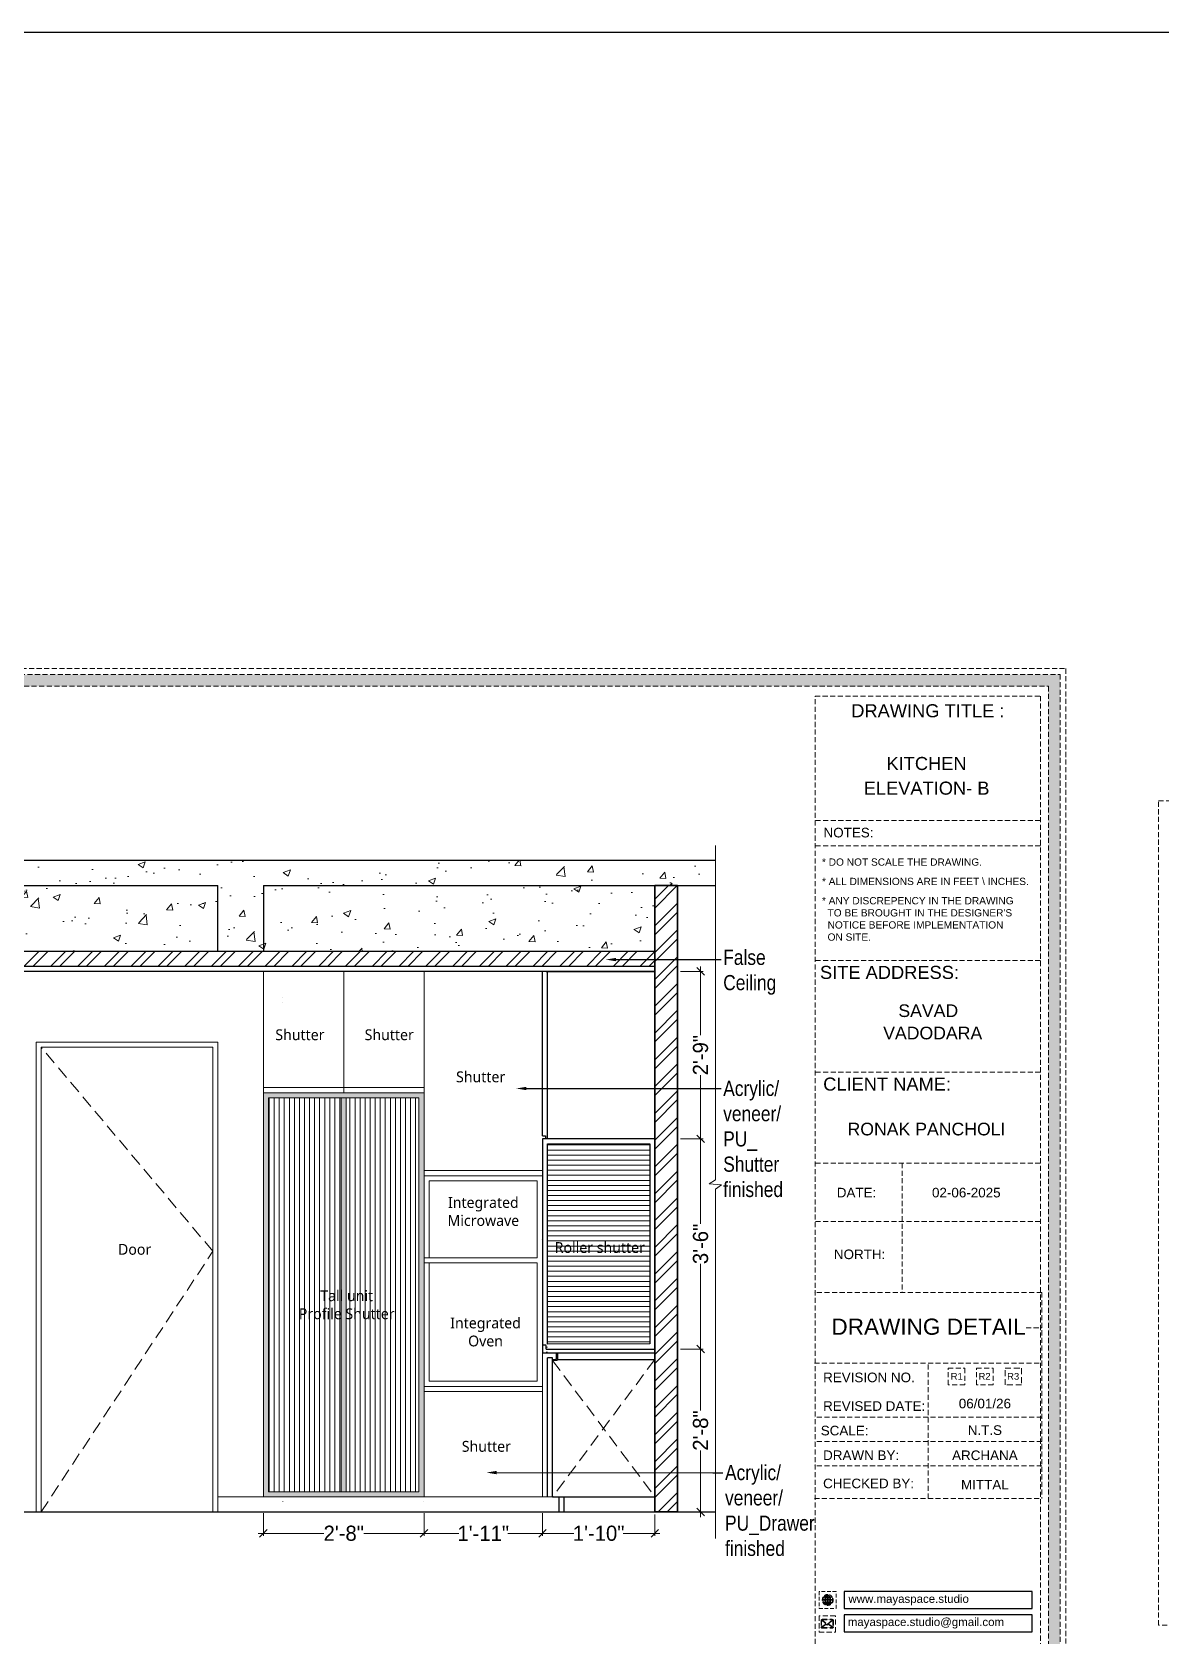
# Model space of a CAD drawing. Header units: millimetres. Extents: x 56222 to 3066687, y -650199 to -121287.
# Drawn here: x 140766.1 to 140989.5, y -184242.8 to -183925.3 of the extents above; entities that cross this region are included whole.
import ezdxf
from ezdxf import colors
from ezdxf.entities.mleader import LeaderData, LeaderLine
from ezdxf.enums import TextEntityAlignment as Align
from ezdxf.math import Vec2, Vec3

# ---------------------------------------------------------------- set-up
doc = ezdxf.new("R2010")
doc.units = ezdxf.units.MM
doc.header["$MEASUREMENT"] = 0
doc.header["$PDMODE"] = 35
for name, pattern in [('DASHED', [0.75, 0.5, -0.25]), ('DASHED2', [0.375, 0.25, -0.125]), ('DASHEDX2', [1.5, 1, -0.5])]:
    doc.linetypes.add(name, pattern=pattern)
doc.layers.get('Defpoints').update_dxf_attribs({"color": 220})
doc.layers.add('AR HATCH-7', color=7, linetype='Continuous')
doc.layers.add('str coll', color=6, linetype='Continuous')
for name, color, linetype, lineweight in [('COLUMN', 1, 'Continuous', 30), ('Dimension', 10, 'DASHEDX2', 20), ('el', 7, 'Continuous', 20), ('ELEVATION', 250, 'Continuous', 9), ('FIRST FLOOR ( DW_RAIL )', 7, 'Continuous', 9), ('FURNITURE', 32, 'Continuous', 9), ('furniture dimensions', 1, 'DASHED', 0), ('FURNITURE-1', 252, 'Continuous', 13), ('Labelling', 1, 'Continuous', 25), ('NAME PLATE', 7, 'Continuous', 25), ('SECTION ( SLAB PLine )', 104, 'Continuous', 30), ('Text', 7, 'Continuous', 15), ('wall', 7, 'Continuous', 30), ('XX~SLAB ( BEAM )~ ( DIM )', 7, 'Continuous', 9)]:
    doc.layers.add(name, color=color, linetype=linetype, lineweight=lineweight)
doc.layers.add('hatch', color=250, linetype='Continuous', lineweight=9, transparency=0.5)
doc.styles.add('Arial', font='arial.ttf')
doc.styles.add('century g', font='GOTHIC.TTF')
doc.styles.get("Standard").update_dxf_attribs({"font": 'arial.ttf', "height": 6})
doc.styles.add('style4', font='ARIALN.TTF')
doc.dimstyles.new('Archana', dxfattribs={"dimtxt": 2, "dimasz": 0.75, "dimexe": 0.5, "dimexo": 0.5, "dimgap": 0, "dimtad": 0, "dimzin": 0, "dimdsep": 46, "dimlunit": 4, "dimtxsty": 'century g', "dimblk": 'OBLIQUE', "dimcen": 0, "dimdle": 1, "dimclrd": 256, "dimclre": 256, "dimclrt": 256, "dimadec": 0, "dimazin": 0, "dimtfac": 1, "dimtofl": 0, "dimtmove": 1, "dimatfit": 3, "dimfxl": 1, "dimfxlon": 1, "dimtolj": 1, "dimtzin": 0, "dimlwd": -1, "dimlwe": -1, "dimarcsym": 0})
pattern_1 = [(50, (1826.904, 2.807), (14.34520365, -1.2550427), [1.5, -16.5]), (355, (1826.904, 2.807), (-2.7750267, 15.0438427), [1.2, -13.2]), (100.4514445, (1828.099, 2.702), (11.5701769, 13.7887998), [1.2748038, -14.0228422]), (46.1842, (1826.904, 6.807), (21.3448266, -3.3103856), [2.25, -24.75]), (96.635635, (1828.682, 6.531), (18.693239, 19.482372), [1.9122068, -21.0342752]), (351.184164, (1826.904, 6.807), (18.693239, 19.482372), [1.8, -19.8]), (21, (1828.904, 5.807), (11.93814104, -8.0523778), [1.5, -16.5]), (326, (1828.904, 5.807), (4.8663066, 14.5030009), [1.2, -13.2]), (71.451445, (1829.899, 5.136), (16.8044475, 6.45062306), [1.2748038, -14.0228422]), (37.5, (1826.904, 2.807), (0.24319711, 6.65787708), [0, -13.04, 0, -13.4, 0, -13.25]), (7.5, (1826.904, 2.807), (5.26139075, 7.88823424), [0, -7.64, 0, -12.74, 0, -5.05]), (327.5, (1822.444, 2.807), (10.67644872, -0.45109743), [0, -5, 0, -15.6, 0, -20.7]), (317.5, (1820.444, 2.807), (11.6637234, 2.00209965), [0, -6.5, 0, -10.36, 0, -14.7])]

# ---------------------------------------------------------------- blocks, each defined once
blk = doc.blocks.new('_Oblique')
at = {"layer": 'wall', "color": 0, "lineweight": -2}
blk.add_line((-0.5, -0.5), (0.5, 0.5), dxfattribs=at)
blk = doc.blocks.new('*D212')
at = {"layer": 'Defpoints', "color": 0, "linetype": 'Continuous', "lineweight": 30, "transparency": 16777216}
for p in [(140811.86, -184215.24), (140843.68, -184215.24), (140843.68, -184222.47)]:
    blk.add_point(p, dxfattribs=at)
at = {"layer": 'furniture dimensions', "color": 5, "linetype": 'ByBlock', "transparency": 16777216}
blk.add_line((140811.86, -184218.47), (140811.86, -184222.97), dxfattribs=at)
at = {"layer": 'furniture dimensions', "color": 5, "linetype": 'Continuous', "transparency": 16777216}
for p, q in [((140843.68, -184218.47), (140843.68, -184222.97)), ((140810.86, -184222.47), (140823.81, -184222.47)), ((140844.68, -184222.47), (140831.72, -184222.47))]:
    blk.add_line(p, q, dxfattribs=at)
at = {"layer": 'furniture dimensions', "color": 5, "linetype": 'Continuous', "transparency": 16777216, "xscale": 1.5, "yscale": 1.5, "zscale": 1.5, "rotation": 180}
blk.add_blockref('_Oblique', (140811.86, -184222.47), dxfattribs=at)
at = {"layer": 'furniture dimensions', "color": 5, "linetype": 'Continuous', "transparency": 16777216, "xscale": 1.5, "yscale": 1.5, "zscale": 1.5}
blk.add_blockref('_Oblique', (140843.68, -184222.47), dxfattribs=at)
at = {"layer": 'furniture dimensions', "linetype": 'Continuous', "lineweight": 0, "transparency": 16777216, "insert": (140827.77, -184222.47), "char_height": 3, "attachment_point": 5, "style": 'century g'}
blk.add_mtext('\\A1;2\'-8"', dxfattribs=at)
blk = doc.blocks.new('*D213')
at = {"layer": 'Defpoints', "color": 0, "linetype": 'Continuous', "lineweight": 30, "transparency": 16777216}
for p in [(140843.68, -184215.24), (140867.11, -184215.24), (140867.11, -184222.47)]:
    blk.add_point(p, dxfattribs=at)
at = {"layer": 'furniture dimensions', "color": 5, "linetype": 'ByBlock', "transparency": 16777216}
blk.add_line((140843.68, -184218.47), (140843.68, -184222.97), dxfattribs=at)
at = {"layer": 'furniture dimensions', "color": 5, "linetype": 'Continuous', "transparency": 16777216}
for p, q in [((140867.11, -184218.47), (140867.11, -184222.97)), ((140842.68, -184222.47), (140850.52, -184222.47)), ((140868.11, -184222.47), (140860.27, -184222.47))]:
    blk.add_line(p, q, dxfattribs=at)
at = {"layer": 'furniture dimensions', "color": 5, "linetype": 'Continuous', "transparency": 16777216, "xscale": 1.5, "yscale": 1.5, "zscale": 1.5, "rotation": 180}
blk.add_blockref('_Oblique', (140843.68, -184222.47), dxfattribs=at)
at = {"layer": 'furniture dimensions', "color": 5, "linetype": 'Continuous', "transparency": 16777216, "xscale": 1.5, "yscale": 1.5, "zscale": 1.5}
blk.add_blockref('_Oblique', (140867.11, -184222.47), dxfattribs=at)
at = {"layer": 'furniture dimensions', "linetype": 'Continuous', "lineweight": 0, "transparency": 16777216, "insert": (140855.39, -184222.47), "char_height": 3, "attachment_point": 5, "style": 'century g'}
blk.add_mtext('\\A1;1\'-11"', dxfattribs=at)
blk = doc.blocks.new('*D214')
at = {"layer": 'Defpoints', "color": 0, "linetype": 'Continuous', "lineweight": 30, "transparency": 16777216}
for p in [(140867.11, -184215.24), (140889.36, -184218.24), (140867.11, -184222.47)]:
    blk.add_point(p, dxfattribs=at)
at = {"layer": 'furniture dimensions', "color": 5, "linetype": 'Continuous', "transparency": 16777216}
for p, q in [((140867.11, -184218.47), (140867.11, -184222.97)), ((140866.11, -184222.47), (140873.35, -184222.47)), ((140890.36, -184222.47), (140883.11, -184222.47))]:
    blk.add_line(p, q, dxfattribs=at)
at = {"layer": 'furniture dimensions', "color": 5, "linetype": 'ByBlock', "transparency": 16777216}
blk.add_line((140889.36, -184218.74), (140889.36, -184222.97), dxfattribs=at)
at = {"layer": 'furniture dimensions', "color": 5, "linetype": 'Continuous', "transparency": 16777216, "xscale": 1.5, "yscale": 1.5, "zscale": 1.5, "rotation": 180}
blk.add_blockref('_Oblique', (140867.11, -184222.47), dxfattribs=at)
at = {"layer": 'furniture dimensions', "color": 5, "linetype": 'Continuous', "transparency": 16777216, "xscale": 1.5, "yscale": 1.5, "zscale": 1.5}
blk.add_blockref('_Oblique', (140889.36, -184222.47), dxfattribs=at)
at = {"layer": 'furniture dimensions', "linetype": 'Continuous', "lineweight": 0, "transparency": 16777216, "insert": (140878.23, -184222.47), "char_height": 3, "attachment_point": 5, "style": 'century g'}
blk.add_mtext('\\A1;1\'-10"', dxfattribs=at)
blk = doc.blocks.new('*D215')
at = {"layer": 'Defpoints', "color": 0, "linetype": 'Continuous', "lineweight": 30, "transparency": 16777216}
for p in [(140867.83, -184185.99), (140898.41, -184185.99), (140887, -184218.24)]:
    blk.add_point(p, dxfattribs=at)
at = {"layer": 'furniture dimensions', "color": 5, "linetype": 'Continuous', "transparency": 16777216}
for p, q in [((140894.41, -184185.99), (140898.91, -184185.99)), ((140898.41, -184184.99), (140898.41, -184198.16)), ((140898.41, -184219.24), (140898.41, -184206.07))]:
    blk.add_line(p, q, dxfattribs=at)
at = {"layer": 'furniture dimensions', "color": 5, "linetype": 'ByBlock', "transparency": 16777216}
blk.add_line((140894.41, -184218.24), (140898.91, -184218.24), dxfattribs=at)
at = {"layer": 'furniture dimensions', "color": 5, "linetype": 'Continuous', "transparency": 16777216, "xscale": 1.5, "yscale": 1.5, "zscale": 1.5}
for p, rotation in [((140898.41, -184185.99), 90), ((140898.41, -184218.24), 270)]:
    blk.add_blockref('_Oblique', p, dxfattribs=dict(at, rotation=rotation))
at = {"layer": 'furniture dimensions', "linetype": 'Continuous', "lineweight": 0, "transparency": 16777216, "insert": (140898.41, -184202.12), "char_height": 3, "attachment_point": 5, "rotation": 90, "style": 'century g'}
blk.add_mtext('\\A1;2\'-8"', dxfattribs=at)
blk = doc.blocks.new('*D216')
at = {"layer": 'Defpoints', "color": 0, "linetype": 'Continuous', "lineweight": 30, "transparency": 16777216}
for p in [(140887, -184144.37), (140898.41, -184144.37), (140887, -184185.98)]:
    blk.add_point(p, dxfattribs=at)
at = {"layer": 'furniture dimensions', "color": 5, "linetype": 'Continuous', "transparency": 16777216}
for p, q in [((140894.41, -184144.37), (140898.91, -184144.37)), ((140898.41, -184143.37), (140898.41, -184161.23)), ((140898.41, -184186.98), (140898.41, -184169.12))]:
    blk.add_line(p, q, dxfattribs=at)
at = {"layer": 'furniture dimensions', "color": 5, "linetype": 'ByBlock', "transparency": 16777216}
blk.add_line((140894.41, -184185.98), (140898.91, -184185.98), dxfattribs=at)
at = {"layer": 'furniture dimensions', "color": 5, "linetype": 'Continuous', "transparency": 16777216, "xscale": 1.5, "yscale": 1.5, "zscale": 1.5}
for p, rotation in [((140898.41, -184144.37), 90), ((140898.41, -184185.98), 270)]:
    blk.add_blockref('_Oblique', p, dxfattribs=dict(at, rotation=rotation))
at = {"layer": 'furniture dimensions', "linetype": 'Continuous', "lineweight": 0, "transparency": 16777216, "insert": (140898.41, -184165.18), "char_height": 3, "attachment_point": 5, "rotation": 90, "style": 'century g'}
blk.add_mtext('\\A1;3\'-6"', dxfattribs=at)
blk = doc.blocks.new('*D217')
at = {"layer": 'Defpoints', "color": 0, "linetype": 'Continuous', "lineweight": 30, "transparency": 16777216}
for p in [(140887, -184111.24), (140898.41, -184111.24), (140887, -184144.37)]:
    blk.add_point(p, dxfattribs=at)
at = {"layer": 'furniture dimensions', "color": 5, "linetype": 'Continuous', "transparency": 16777216}
for p, q in [((140894.41, -184111.24), (140898.91, -184111.24)), ((140898.41, -184110.24), (140898.41, -184123.85)), ((140898.41, -184145.37), (140898.41, -184131.76))]:
    blk.add_line(p, q, dxfattribs=at)
at = {"layer": 'furniture dimensions', "color": 5, "linetype": 'ByBlock', "transparency": 16777216}
blk.add_line((140894.41, -184144.37), (140898.91, -184144.37), dxfattribs=at)
at = {"layer": 'furniture dimensions', "color": 5, "linetype": 'Continuous', "transparency": 16777216, "xscale": 1.5, "yscale": 1.5, "zscale": 1.5}
for p, rotation in [((140898.41, -184111.24), 90), ((140898.41, -184144.37), 270)]:
    blk.add_blockref('_Oblique', p, dxfattribs=dict(at, rotation=rotation))
at = {"layer": 'furniture dimensions', "linetype": 'Continuous', "lineweight": 0, "transparency": 16777216, "insert": (140898.41, -184127.81), "char_height": 3, "attachment_point": 5, "rotation": 90, "style": 'century g'}
blk.add_mtext('\\A1;2\'-9"', dxfattribs=at)
blk = doc.blocks.new('aggerg')
at = {"layer": 'Dimension', "color": 42, "true_color": 0xd39e00}
blk.add_lwpolyline([(-1.41, 1.41), (1.41, 1.41), (1.41, -1.41), (-1.41, -1.41)], close=True, dxfattribs=at)
at = {"layer": 'NAME PLATE', "lineweight": 0, "insert": (-0.03, 0.62), "char_height": 1.151, "width": 2.2458, "attachment_point": 2, "style": 'Arial'}
blk.add_mtext('R3', dxfattribs=at)
blk = doc.blocks.new('DTGWEGEARG')
at = {"layer": 'Dimension', "true_color": 0x000000}
h = blk.add_hatch(color=18, dxfattribs=at)
h.dxf.hatch_style = 1
h.paths.add_polyline_path([(3.83, 2.34, 1), (0.85, 2.34, 1)])
h.paths.add_polyline_path([(2.51, 1.01, 0.105795), (2.96, 1.58, -0.055205), (3.3, 1.41, -0.169822)], flags=16)
h.paths.add_polyline_path([(2.41, 1.12), (2.41, 1.69, -0.058279), (2.81, 1.63, -0.103353)], flags=16)
h.paths.add_polyline_path([(2.26, 1.13, -0.101741), (1.87, 1.63, -0.057171), (2.26, 1.69)], flags=16)
h.paths.add_polyline_path([(2.17, 1.01, -0.169822), (1.38, 1.41, -0.055205), (1.72, 1.58, 0.105795)], flags=16)
h.paths.add_polyline_path([(3.02, 1.72, 0.081336), (3.13, 2.27), (3.68, 2.27, -0.152069), (3.4, 1.52, 0.05687)], flags=16)
h.paths.add_polyline_path([(2.87, 1.77, 0.061945), (2.41, 1.84), (2.41, 2.27), (2.98, 2.27, -0.081344)], flags=16)
h.paths.add_polyline_path([(2.26, 1.84, 0.060923), (1.8, 1.77, -0.081344), (1.7, 2.27), (2.26, 2.27)], flags=16)
h.paths.add_polyline_path([(1.66, 1.72, 0.05687), (1.28, 1.52, -0.152069), (1, 2.27), (1.55, 2.27, 0.081336)], flags=16)
h.paths.add_polyline_path([(2.41, 2.42), (2.41, 2.83, 0.061945), (2.87, 2.91, -0.080009), (2.98, 2.42)], flags=16)
h.paths.add_polyline_path([(3.13, 2.42, 0.080116), (3.02, 2.96, 0.05687), (3.4, 3.16, 0.028258), (3.3, 3.27, -0.055205), (2.96, 3.1, 0.105795), (2.51, 3.67, -0.36029), (3.68, 2.42)], flags=16)
h.paths.add_polyline_path([(2.26, 2.42), (1.7, 2.42, -0.080009), (1.8, 2.91, 0.060923), (2.26, 2.84)], flags=16)
h.paths.add_polyline_path([(1.55, 2.42), (1, 2.42, -0.150466), (1.28, 3.16, 0.05687), (1.66, 2.96, 0.080116)], flags=16)
h.paths.add_polyline_path([(2.41, 2.98), (2.41, 3.56, -0.103353), (2.81, 3.05, -0.058279)], flags=16)
h.paths.add_polyline_path([(2.26, 2.99, -0.057171), (1.87, 3.05, -0.101741), (2.26, 3.55)], flags=16)
h.paths.add_polyline_path([(1.72, 3.1, -0.055205), (1.38, 3.27, -0.169822), (2.17, 3.67, 0.105795)], flags=16)
blk.add_lwpolyline([(0, 0), (4.68, 0), (4.68, 4.68), (0, 4.68)], close=True)
at = {"layer": 'Dimension', "color": 18, "true_color": 0x000000}
for p, q in [((1, 2.42), (1.55, 2.42)), ((1, 2.27), (1.55, 2.27)), ((1.7, 2.42), (2.26, 2.42)), ((1.7, 2.27), (2.26, 2.27)), ((2.26, 3.55), (2.26, 2.99)), ((2.26, 2.84), (2.26, 2.42)), ((2.26, 2.27), (2.26, 1.84)), ((2.26, 1.69), (2.26, 1.13)), ((2.41, 3.56), (2.41, 2.98)), ((2.41, 2.83), (2.41, 2.42)), ((2.41, 2.42), (2.98, 2.42)), ((2.41, 2.27), (2.98, 2.27)), ((2.41, 2.27), (2.41, 1.84)), ((2.41, 1.69), (2.41, 1.12)), ((3.13, 2.42), (3.68, 2.42)), ((3.13, 2.27), (3.68, 2.27))]:
    blk.add_line(p, q, dxfattribs=at)
blk.add_circle((2.34, 2.34), 1.49, dxfattribs=at)
for centre, radius, start, end in [((2.34, 2.34), 1.34, 142.3819, 176.6093), ((2.34, 2.34), 1.34, 183.0315, 217.6181), ((2.34, 4.74), 1.9, 236.1399, 249.1595), ((2.34, -0.06), 1.9, 110.8405, 123.8601), ((2.34, 2.34), 1.34, 97.3549, 135.9073), ((2.34, 4.74), 1.75, 236.7417, 249.3811), ((2.34, -0.06), 1.75, 110.6189, 123.2583), ((2.34, 2.34), 1.34, 224.0927, 262.6451), ((3.28, 2.34), 1.73, 159.0567, 177.3789), ((3.28, 2.34), 1.73, 182.3435, 200.9433), ((3.28, 2.34), 1.58, 158.8325, 177.1302), ((3.28, 2.34), 1.58, 182.5658, 201.1675), ((3.28, 2.34), 1.73, 129.9301, 154.0867), ((3.28, 2.34), 1.73, 205.9133, 230.0699), ((2.34, 4.74), 1.9, 253.6799, 267.6253), ((2.34, -0.06), 1.9, 92.3747, 106.3201), ((3.28, 2.34), 1.58, 130.1073, 153.3446), ((2.34, 4.74), 1.75, 254.3336, 267.422), ((2.34, -0.06), 1.75, 92.578, 105.6664), ((3.28, 2.34), 1.58, 206.6554, 229.8927), ((1.4, 2.34), 1.58, 26.6554, 50.2584), ((2.34, 4.74), 1.75, 272.3248, 285.6664), ((2.34, 4.74), 1.9, 272.1415, 286.3201), ((2.34, -0.06), 1.9, 73.6799, 87.8585), ((2.34, -0.06), 1.75, 74.3336, 87.6752), ((1.4, 2.34), 1.58, 309.7416, 333.3446), ((2.34, 2.34), 1.34, 3.3907, 82.6451), ((1.4, 2.34), 1.73, 25.9133, 50.0699), ((1.4, 2.34), 1.73, 309.9301, 334.0867), ((2.34, 2.34), 1.34, 277.3549, 315.9073), ((1.4, 2.34), 1.58, 2.8698, 21.1675), ((1.4, 2.34), 1.58, 338.8325, 357.4342), ((2.34, 4.74), 1.75, 290.6189, 303.2583), ((2.34, -0.06), 1.75, 56.7417, 69.3811), ((2.34, 4.74), 1.9, 290.8405, 303.8601), ((1.4, 2.34), 1.73, 2.6211, 20.9433), ((1.4, 2.34), 1.73, 339.0567, 357.6565), ((2.34, -0.06), 1.9, 56.1399, 69.1595), ((2.34, 2.34), 1.34, 322.3819, 356.9685)]:
    blk.add_arc(centre, radius, start, end, dxfattribs=at)

msp = doc.modelspace()

# ---------------------------------------------------------------- hatches: boundary and pattern name
at = {"lineweight": 30}
h = msp.add_hatch(color=7, dxfattribs=at)
h.dxf.hatch_style = 1
h.paths.add_polyline_path([(140828.24, -184136.24), (140827.24, -184136.24), (140827.24, -184214.24), (140828.24, -184214.24)], flags=0)
h.paths.add_polyline_path([(140843.68, -184135.24), (140811.86, -184135.24), (140811.86, -184215.24), (140843.68, -184215.24)])
h.paths.add_polyline_path([(140812.86, -184214.24), (140812.86, -184136.24), (140842.63, -184136.24), (140842.63, -184214.24)], flags=16)
h.paths.add_polyline_path([(140828.24, -184214.24), (140827.24, -184214.24), (140827.24, -184136.24), (140828.24, -184136.24)], flags=16)
at = {"layer": 'AR HATCH-7', "lineweight": 18, "true_color": 0x939598, "transparency": 33554687}
h = msp.add_hatch(dxfattribs=at)
h.set_pattern_fill('ANSI32', color=252, scale=10)
h.paths.add_polyline_path([(140893.86, -184105.89), (140889.36, -184105.89), (140889.36, -184141.28), (140893.86, -184141.28)])
h.paths.add_polyline_path([(140893.86, -184094.24), (140889.36, -184094.24), (140889.36, -184105.89), (140893.86, -184105.89)])
h.paths.add_polyline_path([(140893.86, -184141.28), (140889.36, -184141.28), (140889.36, -184144.37), (140889.36, -184144.37), (140889.36, -184208.88), (140893.86, -184208.88)])
h.paths.add_polyline_path([(140893.86, -184208.88), (140889.36, -184208.88), (140889.36, -184218.24), (140893.86, -184218.24)])
at = {"layer": 'Dimension', "true_color": 0xd39e00}
h = msp.add_hatch(color=42, dxfattribs=at)
h.paths.add_polyline_path([(140637.65, -184286.11), (140969.58, -184286.11), (140969.58, -184052.47), (140637.65, -184052.47)])
h.paths.add_polyline_path([(140639.98, -184283.78), (140967.25, -184283.78), (140967.25, -184054.8), (140639.98, -184054.8)], flags=16)
at = {"layer": 'Dimension', "true_color": 0x000000}
h = msp.add_hatch(color=18, dxfattribs=at)
h.dxf.hatch_style = 1
h.paths.add_polyline_path([(140924.46, -184241.22, 0.414214), (140924.71, -184240.98), (140924.71, -184239.74, 0.414214), (140924.46, -184239.49), (140922.49, -184239.49, 0.414214), (140922.25, -184239.74), (140922.25, -184240.98, 0.414214), (140922.49, -184241.22)])
h.paths.add_polyline_path([(140923.66, -184240.48), (140924.57, -184241.08, -0.198912), (140924.46, -184241.13), (140922.49, -184241.13, -0.198912), (140922.38, -184241.08), (140923.29, -184240.48), (140923.48, -184240.65)], flags=16)
h.paths.add_polyline_path([(140923.48, -184240.52), (140922.48, -184239.58, -0.028783), (140922.49, -184239.58), (140924.46, -184239.58, -0.028783), (140924.48, -184239.58)], flags=16)
h.paths.add_polyline_path([(140923.73, -184240.41), (140924.57, -184239.63, -0.202482), (140924.61, -184239.74), (140924.61, -184240.98, -0.043076), (140924.61, -184241)], flags=16)
h.paths.add_polyline_path([(140923.22, -184240.41), (140922.34, -184241, -0.043076), (140922.34, -184240.98), (140922.34, -184239.74, -0.202482), (140922.39, -184239.63)], flags=16)
at = {"layer": 'FURNITURE', "lineweight": 0, "transparency": 33554600}
h = msp.add_hatch(dxfattribs=at)
h.set_pattern_fill('ANSI31', color=9, scale=8, angle=45)
h.paths.add_polyline_path([(140827.24, -184136.24), (140812.86, -184136.24), (140812.86, -184214.24), (140827.24, -184214.24)])
h.paths.add_polyline_path([(140827.24, -184112.24), (140827.24, -184112.24), (140827.24, -184214.24), (140827.24, -184214.24)])
h = msp.add_hatch(dxfattribs=at)
h.set_pattern_fill('ANSI31', color=9, scale=8, angle=45)
h.paths.add_polyline_path([(140842.63, -184136.24), (140828.24, -184136.24), (140828.24, -184214.24), (140842.63, -184214.24)])
h = msp.add_hatch(dxfattribs=at)
h.set_pattern_fill('ANSI31', color=9, scale=8, angle=135)
h.set_pattern_definition([(180, (2476.4112, -786.5934), (-1e-16, -1), [])])
h.paths.add_polyline_path([(140888.35, -184145.35), (140868.08, -184145.4), (140868.08, -184186.99), (140867.83, -184186.99), (140867.83, -184186.24), (140867.83, -184186.24), (140867.83, -184184.99), (140888.36, -184184.98)])
at = {"layer": 'FURNITURE-1', "lineweight": 18, "true_color": 0xc7c8ca}
h = msp.add_hatch(dxfattribs=at)
h.set_pattern_fill('AR-CONC', color=9, scale=2)
h.set_pattern_definition(pattern_1)
h.paths.add_polyline_path([(140901.39, -184089.24), (140643.48, -184089.24), (140643.48, -184094.24), (140889.36, -184094.24), (140893.86, -184094.24), (140901.39, -184094.24)])
h = msp.add_hatch(dxfattribs=at)
h.set_pattern_fill('AR-CONC', color=9, scale=2)
h.set_pattern_definition(pattern_1)
h.paths.add_polyline_path([(140889.36, -184094.24), (140811.86, -184094.24), (140657.36, -184094.24), (140657.36, -184107.24), (140889.36, -184107.24)])
at = {"layer": 'FURNITURE-1', "lineweight": 18, "transparency": 33554572}
h = msp.add_hatch(dxfattribs=at)
h.set_pattern_fill('ANSI32', color=6, scale=10)
h.set_pattern_definition([(45, (1826.9038, 2.807), (-2.65165043, 2.65165043), []), (45, (1828.6715, 2.807), (-2.65165043, 2.65165043), [])])
h.paths.add_polyline_path([(140889.36, -184107.24), (140811.86, -184107.24), (140811.86, -184107.27), (140802.86, -184107.27), (140657.36, -184107.24), (140657.36, -184110.24), (140889.36, -184110.24)])

# ---------------------------------------------------------------- linework, layer by layer
at = {"color": 18, "true_color": 0x000000, "elevation": 0.12}
for points in [[(140926.85, -184237.35), (140964.04, -184237.35), (140964.04, -184233.95), (140926.85, -184233.95)], [(140926.85, -184241.99), (140964.04, -184241.99), (140964.04, -184238.59), (140926.85, -184238.59)]]:
    msp.add_lwpolyline(points, close=True, dxfattribs=at)
at = {"layer": 'COLUMN'}
msp.add_lwpolyline([(140811.86, -184094.24), (140811.86, -184107.27), (140802.86, -184107.27), (140802.86, -184094.24)], dxfattribs=at)
at = {"layer": 'Dimension', "color": 42, "true_color": 0xd39e00}
for p, q in [((140965.67, -184081.36, 0.12), (140921.07, -184081.36, 0.12)), ((140965.67, -184086.39, 0.12), (140921.07, -184086.39, 0.12)), ((140965.67, -184109.05, 0.12), (140921.07, -184109.05, 0.12)), ((140965.67, -184131.16, 0.12), (140921.07, -184131.16, 0.12)), ((140965.67, -184149.18, 0.12), (140921.07, -184149.18, 0.12)), ((140938.33, -184149.18, 0.12), (140938.33, -184174.78, 0.12)), ((140965.67, -184160.77, 0.12), (140921.07, -184160.77, 0.12)), ((140965.94, -184174.78, 0.12), (140920.93, -184174.78, 0.12)), ((140965.94, -184174.78, 0.12), (140965.94, -184215.55, 0.12)), ((140962.84, -184181.77, 0.12), (140965.94, -184181.77, 0.12)), ((140920.93, -184188.76, 0.12), (140965.94, -184188.76, 0.12)), ((140943.44, -184215.55, 0.12), (140943.44, -184188.76, 0.12)), ((140965.94, -184199.47, 0.12), (140920.93, -184199.47, 0.12)), ((140965.94, -184204.3, 0.12), (140920.93, -184204.3, 0.12)), ((140965.94, -184209.13, 0.12), (140920.93, -184209.13, 0.12)), ((140920.93, -184215.55, 0.12), (140965.94, -184215.55, 0.12))]:
    msp.add_line(p, q, dxfattribs=at)
at = {"layer": 'Dimension', "color": 18, "true_color": 0x000000}
for p, q in [((140922.25, -184239.74, 0.12), (140922.25, -184240.98, 0.12)), ((140922.34, -184239.74, 0.12), (140922.34, -184240.98, 0.12)), ((140922.34, -184241, 0.12), (140923.22, -184240.41, 0.12)), ((140922.38, -184241.08, 0.12), (140923.29, -184240.48, 0.12)), ((140922.39, -184239.63, 0.12), (140923.22, -184240.41, 0.12)), ((140922.48, -184239.58, 0.12), (140923.48, -184240.52, 0.12)), ((140922.49, -184239.49, 0.12), (140924.46, -184239.49, 0.12)), ((140922.49, -184239.58, 0.12), (140924.46, -184239.58, 0.12)), ((140922.49, -184241.13, 0.12), (140924.46, -184241.13, 0.12)), ((140922.49, -184241.22, 0.12), (140924.46, -184241.22, 0.12)), ((140923.29, -184240.48, 0.12), (140923.48, -184240.65, 0.12)), ((140923.48, -184240.52, 0.12), (140924.48, -184239.58, 0.12)), ((140923.48, -184240.65, 0.12), (140923.66, -184240.48, 0.12)), ((140924.57, -184241.08, 0.12), (140923.66, -184240.48, 0.12)), ((140923.73, -184240.41, 0.12), (140924.57, -184239.63, 0.12)), ((140924.61, -184241, 0.12), (140923.73, -184240.41, 0.12)), ((140924.61, -184239.74, 0.12), (140924.61, -184240.98, 0.12)), ((140924.71, -184239.74, 0.12), (140924.71, -184240.98, 0.12))]:
    msp.add_line(p, q, dxfattribs=at)
at = {"layer": 'Dimension', "color": 42, "true_color": 0xd39e00}
for points, elevation in [([(140636.48, -184051.3), (140970.74, -184051.3), (140970.74, -184287.27), (140636.48, -184287.27)], 0.12), ([(140637.65, -184052.47), (140969.58, -184052.47), (140969.58, -184286.11), (140637.65, -184286.11)], 0.12), ([(140639.98, -184054.8), (140967.25, -184054.8), (140967.25, -184283.78), (140639.98, -184283.78)], 0.12), ([(140921.07, -184281.86), (140921.07, -184056.72), (140965.67, -184056.72), (140965.67, -184281.86)], 0.12), ([(140989.07, -184077.44), (141220.26, -184077.44), (141220.26, -184240.65), (140989.07, -184240.65)], 0.24), ([(140947.42, -184189.79), (140950.71, -184189.79), (140950.71, -184193.08), (140947.42, -184193.08)], 0.12), ([(140953.05, -184189.79), (140956.33, -184189.79), (140956.33, -184193.08), (140953.05, -184193.08)], 0.12)]:
    msp.add_lwpolyline(points, close=True, dxfattribs=dict(at, elevation=elevation))
at = {"layer": 'Dimension', "elevation": 0.12}
msp.add_lwpolyline([(140921.86, -184242.01), (140925.09, -184242.01), (140925.09, -184238.78), (140921.86, -184238.78)], close=True, dxfattribs=at)
at = {"layer": 'Dimension', "color": 18, "true_color": 0x000000}
for centre, radius, start, end in [((140922.49, -184239.74, 0.12), 0.247, 90, 180), ((140922.49, -184240.98, 0.12), 0.247, 180, 270), ((140922.49, -184239.74, 0.12), 0.155, 134.2135, 180), ((140922.49, -184240.98, 0.12), 0.155, 180, 189.8662), ((140922.49, -184240.98, 0.12), 0.155, 225, 270), ((140922.49, -184239.74, 0.12), 0.155, 90, 96.5948), ((140924.46, -184239.74, 0.12), 0.247, 0, 90), ((140924.46, -184239.74, 0.12), 0.155, 83.4052, 90), ((140924.46, -184240.98, 0.12), 0.247, 270, 0), ((140924.46, -184240.98, 0.12), 0.155, 270, 315), ((140924.46, -184239.74, 0.12), 0.155, 0, 45.7865), ((140924.46, -184240.98, 0.12), 0.155, 350.1338, 0)]:
    msp.add_arc(centre, radius, start, end, dxfattribs=at)
at = {"layer": 'el', "lineweight": 0}
msp.add_line((140802.86, -184215.24), (140889.36, -184215.24), dxfattribs=at)
at = {"layer": 'ELEVATION', "lineweight": 0}
for points in [[(140766.86, -184125.24), (140802.86, -184125.24), (140802.86, -184218.24), (140766.86, -184218.24)], [(140767.86, -184126.24), (140801.86, -184126.24), (140801.86, -184218.24), (140767.86, -184218.24)]]:
    msp.add_lwpolyline(points, close=True, dxfattribs=at)
at = {"layer": 'FIRST FLOOR ( DW_RAIL )', "lineweight": 0}
for p, q in [((140869.11, -184215.24), (140868.11, -184215.24)), ((140871.36, -184215.24), (140871.36, -184218.24))]:
    msp.add_line(p, q, dxfattribs=at)
at = {"layer": 'FURNITURE', "lineweight": 0}
for p, q in [((140827.77, -184135.24), (140827.77, -184111.24)), ((140843.68, -184135.24), (140843.68, -184111.25)), ((140815.73, -184116.48), (140815.73, -184116.48)), ((140815.73, -184117.48), (140815.73, -184117.48)), ((140811.86, -184134.24), (140843.68, -184134.24)), ((140811.86, -184135.24), (140811.86, -184215.24)), ((140811.86, -184135.24), (140843.68, -184135.24)), ((140843.68, -184135.24), (140811.86, -184135.24)), ((140812.86, -184136.24), (140812.86, -184214.24)), ((140812.86, -184136.24), (140842.63, -184136.24)), ((140827.24, -184136.24), (140827.24, -184214.24)), ((140828.24, -184136.24), (140828.24, -184214.24)), ((140842.63, -184136.24), (140842.63, -184214.24)), ((140843.68, -184135.24), (140843.68, -184215.24)), ((140843.68, -184135.24), (140843.68, -184215.24)), ((140867.11, -184136.24), (140867.11, -184136.24)), ((140843.68, -184150.67), (140867.11, -184150.67)), ((140843.68, -184151.67), (140867.11, -184151.67)), ((140866.08, -184152.67), (140844.68, -184152.67)), ((140844.68, -184152.67), (140844.68, -184167.95)), ((140866.08, -184167.95), (140866.08, -184152.67)), ((140866.83, -184164.37), (140866.83, -184164.37)), ((140843.68, -184167.95), (140866.08, -184167.95)), ((140843.68, -184168.95), (140865.83, -184168.95)), ((140867.11, -184185.99), (140867.11, -184185.99)), ((140867.11, -184186.74), (140867.11, -184215.24)), ((140867.83, -184185.99), (140889.36, -184185.99)), ((140843.63, -184190.03), (140843.63, -184190.03)), ((140870.06, -184188.04), (140888.36, -184188.03)), ((140843.68, -184193.37), (140867.11, -184193.37)), ((140843.68, -184194.37), (140867.11, -184194.37)), ((140812.86, -184214.24), (140842.63, -184214.24)), ((140815.73, -184215.16), (140815.73, -184215.16)), ((140815.73, -184215.24), (140843.68, -184215.24)), ((140815.78, -184215.24), (140889.36, -184215.24)), ((140843.63, -184215.16), (140843.63, -184215.16)), ((140815.73, -184216.16), (140815.73, -184216.16)), ((140815.73, -184216.16), (140815.73, -184216.24)), ((140843.63, -184216.16), (140843.63, -184216.16))]:
    msp.add_line(p, q, dxfattribs=at)
at = {"layer": 'FURNITURE', "lineweight": 30}
for p, q in [((140867.11, -184143.76), (140867.11, -184111.25)), ((140867.83, -184111.24), (140889.36, -184111.24)), ((140868.11, -184144.38), (140868.11, -184111.25)), ((140889.36, -184111.24), (140889.36, -184144.37)), ((140889.36, -184144.37), (140867.11, -184144.37)), ((140867.11, -184144.38), (140867.11, -184144.37)), ((140867.11, -184144.37), (140867.11, -184185.99)), ((140870.06, -184188.04), (140889.36, -184188.03))]:
    msp.add_line(p, q, dxfattribs=at)
at = {"layer": 'FURNITURE', "lineweight": 30, "ltscale": 0.4}
for p, q in [((140867.11, -184185.34), (140867.11, -184186.74)), ((140867.11, -184186.74), (140889.36, -184186.74)), ((140867.73, -184185.24), (140867.21, -184185.24)), ((140867.83, -184185.99), (140889.36, -184185.98)), ((140868.11, -184215.24), (140868.11, -184187.74)), ((140869.11, -184187.74), (140868.11, -184187.74)), ((140869.11, -184215.24), (140869.11, -184187.74)), ((140869.11, -184215.24), (140889.36, -184215.24)), ((140870.36, -184215.24), (140870.36, -184218.24)), ((140871.36, -184215.24), (140871.36, -184218.24)), ((140888.36, -184215.24), (140889.36, -184215.24))]:
    msp.add_line(p, q, dxfattribs=at)
at = {"layer": 'FURNITURE', "lineweight": 0}
msp.add_lwpolyline([(140867.11, -184137.24), (140867.11, -184111.24), (140811.86, -184111.24), (140811.86, -184135.24), (140843.68, -184135.24)], dxfattribs=at)
at = {"layer": 'FURNITURE', "lineweight": 30}
for points in [[(140867.11, -184143.76), (140867.7, -184143.76), (140867.7, -184144.38), (140867.11, -184144.38), (140867.11, -184144.37)], [(140868.08, -184145.37), (140888.36, -184145.37), (140888.36, -184184.98), (140868.08, -184184.99), (140868.08, -184145.37)]]:
    msp.add_lwpolyline(points, dxfattribs=at)
at = {"layer": 'FURNITURE', "lineweight": 0}
msp.add_lwpolyline([(140866.08, -184192.37), (140844.68, -184192.37), (140844.68, -184168.95), (140866.08, -184168.95)], close=True, dxfattribs=at)
at = {"layer": 'FURNITURE', "lineweight": 30, "ltscale": 0.4}
msp.add_lwpolyline([(140867.83, -184185.99), (140867.83, -184185.34, 0.414214), (140867.73, -184185.24), (140867.21, -184185.24, 0.414214), (140867.11, -184185.34), (140867.11, -184186.74), (140867.83, -184186.74)], format="xyb", dxfattribs=at)
msp.add_lwpolyline([(140869.11, -184188.04), (140869.66, -184188.04, 0.414214), (140869.86, -184187.84), (140869.86, -184186.74), (140870.06, -184186.74), (140870.06, -184188.04, -0.414214), (140869.86, -184188.24), (140869.11, -184188.24)], format="xyb", close=True, dxfattribs=at)
at = {"layer": 'furniture dimensions', "lineweight": 0}
msp.add_line((140846.81, -184215.24), (140864.31, -184215.24), dxfattribs=at)
at = {"layer": 'hatch', "lineweight": 35, "transparency": 33554687}
msp.add_lwpolyline([(140889.36, -184094.24), (140893.86, -184094.24), (140893.86, -184218.24), (140889.36, -184218.24)], close=True, dxfattribs=at)
at = {"layer": 'Labelling', "color": 9, "linetype": 'DASHED2', "lineweight": 0, "ltscale": 10, "true_color": 0xc7c8ca}
for p, q in [((140801.86, -184166.64), (140767.86, -184126.24)), ((140767.86, -184218.24), (140801.86, -184166.64))]:
    msp.add_line(p, q, dxfattribs=at)
at = {"layer": 'Labelling', "color": 251, "linetype": 'DASHED2', "lineweight": 0, "ltscale": 10, "true_color": 0x636466}
for p, q in [((140889.36, -184188.03), (140869.11, -184215.24)), ((140869.11, -184188.24), (140889.36, -184215.24))]:
    msp.add_line(p, q, dxfattribs=at)
at = {"layer": 'SECTION ( SLAB PLine )', "color": 1}
for p, q in [((140643.48, -184089.24), (140901.39, -184089.24)), ((140643.48, -184094.24), (140802.86, -184094.24)), ((140811.86, -184094.24), (140901.39, -184094.24)), ((140811.86, -184094.24), (140889.36, -184094.24)), ((140657.36, -184107.24), (140889.36, -184107.24)), ((140643.48, -184218.24), (140901.39, -184218.24))]:
    msp.add_line(p, q, dxfattribs=at)
msp.add_lwpolyline([(140811.86, -184107.24), (140811.86, -184107.27), (140802.86, -184107.27), (140802.86, -184107.24)], dxfattribs=at)
at = {"layer": 'str coll', "lineweight": 30}
for p, q in [((140889.36, -184110.24), (140657.36, -184110.24)), ((140889.36, -184111.24), (140657.36, -184111.24))]:
    msp.add_line(p, q, dxfattribs=at)
at = {"layer": 'Text', "color": 251, "linetype": 'Continuous', "lineweight": 0, "true_color": 0x636466}
msp.add_lwpolyline([(140901.39, -184086.29), (140901.39, -184152.48), (140900.12, -184153.26), (140902.56, -184153.51), (140901.39, -184154.35), (140901.39, -184223.48)], dxfattribs=at)
at = {"layer": 'XX~SLAB ( BEAM )~ ( DIM )', "color": 3, "lineweight": 30}
msp.add_lwpolyline([(140009.65, -183925.29), (141614.25, -183925.29), (141614.25, -184419.19), (140009.65, -184419.19)], close=True, dxfattribs=at)

# ---------------------------------------------------------------- block references
at = {"layer": 'Dimension', "xscale": 0.7266688231108152, "yscale": 0.7266688231108152, "zscale": 0.7266688231108152}
msp.add_blockref('DTGWEGEARG', (140921.88, -184237.35, 0.12), dxfattribs=at)
at = {"layer": 'NAME PLATE', "xscale": 1.164777309144772, "yscale": 1.164777309144772, "zscale": 1.164777309144772}
msp.add_blockref('aggerg', (140960.32, -184191.44, 0.12), dxfattribs=at)

# ---------------------------------------------------------------- texts
at = {"color": 18, "true_color": 0x000000, "char_height": 1.6248, "attachment_point": 1}
for s, width, gutter_width, insert in [('www.mayaspace.studio', 10.9113, 9.13, (140927.68, -184234.61, 0.12)), ('mayaspace.studio@gmail.com', 6.8072, 5.69, (140927.55, -184239.2, 0.12))]:
    msp.add_mtext_dynamic_manual_height_columns(s, width=width, gutter_width=gutter_width, heights=[0], dxfattribs=dict(at, insert=insert))
at = {"layer": 'NAME PLATE', "style": 'Arial'}
for s, height, p in [('DRAWING TITLE : ', 2.5875, (140943.9, -184060.93, 0.12)), ('KITCHEN', 2.588, (140943.14, -184071.37, 0.12)), ('ELEVATION- B', 2.5875, (140943.15, -184076.25, 0.12)), ('NOTES:', 1.901, (140927.69, -184084.71, 0.12)), ('SITE ADDRESS:', 2.5875, (140935.8, -184112.72, 0.12)), (' SAVAD ', 2.501, (140943.48, -184120.26, 0)), ('VADODARA', 2.501, (140944.36, -184124.68, 0)), ('CLIENT NAME:', 2.5875, (140935.33, -184134.83, 0.12)), ('RONAK PANCHOLI    ', 2.5013, (140945.07, -184143.69, 0)), ('DATE:', 1.901, (140929.28, -184155.97, 0.12)), ('02-06-2025', 1.901, (140951.01, -184155.97, 0.12)), ('NORTH:', 1.901, (140929.89, -184168.19, 0.12)), ('DRAWING DETAIL', 3.199, (140943.54, -184183.16, 0.12)), ('REVISION NO.', 1.9012, (140931.74, -184192.55, 0.12)), ('REVISED DATE: ', 1.9012, (140933.14, -184198.22, 0.12)), ('SCALE:', 1.901, (140926.92, -184203.08, 0.12)), ('DRAWN BY:', 1.901, (140930.19, -184207.96, 0.12)), ('ARCHANA', 1.901, (140954.69, -184207.97, 0.12)), ('CHECKED BY:', 1.9012, (140931.66, -184213.54, 0.12)), ('MITTAL', 1.901, (140954.69, -184213.79, 0.12))]:
    msp.add_text(s, height=height, dxfattribs=at).set_placement(p, align=Align.CENTER)
for s, p in [('R1', (140947.92, -184192.06, 0.12)), ('R2', (140953.43, -184192.06, 0.12))]:
    msp.add_text(s, height=1.34, dxfattribs=at).set_placement(p)
at = {"layer": 'NAME PLATE', "char_height": 1.4379, "width": 55.555, "attachment_point": 1, "style": 'Arial'}
for s, insert in [('* DO NOT SCALE THE DRAWING.', (140922.43, -184088.87, 0.12)), ('* ALL DIMENSIONS ARE IN FEET \\\\ INCHES.', (140922.43, -184092.7, 0.12)), ("* ANY DISCREPENCY IN THE DRAWING \\P  TO BE BROUGHT IN THE DESIGNER'S\\P  NOTICE BEFORE IMPLEMENTATION \\P  ON SITE.", (140922.43, -184096.52, 0.12))]:
    msp.add_mtext(s, dxfattribs=dict(at, insert=insert))
at = {"layer": 'NAME PLATE', "lineweight": 0, "char_height": 1.901, "attachment_point": 2, "style": 'Arial'}
for s, insert, width in [('06/01/26', (140954.69, -184195.82, 0.12), 16.4761), ('N.T.S', (140954.69, -184201.08, 0.12), 3.7106)]:
    msp.add_mtext(s, dxfattribs=dict(at, insert=insert, width=width))
at = {"layer": 'Text', "ltscale": 20, "char_height": 2.1436, "attachment_point": 1}
for s, insert, width in [('{\\fMalgun Gothic|b0|i0|c0|p34;\\C1;Shutter}', (140814.23, -184122.7), 39.2778), ('{\\fMalgun Gothic|b0|i0|c0|p34;\\C1;Shutter}', (140831.91, -184122.7), 39.2778), ('{\\fMalgun Gothic|b0|i0|c0|p34;\\C1;\\PShutter}', (140850.01, -184127.46), 39.2778), ('\\pxqc;{\\fMalgun Gothic|b0|i0|c0|p34;\\C1;Integrated\\PMicrowave}', (140847.61, -184155.9), 15.5921), ('{\\fMalgun Gothic|b0|i0|c0|p34;\\C1;Door}', (140783.09, -184165.18), 39.2778), ('\\pxqc;{\\fMalgun Gothic|b0|i0|c0|p34;\\C1;Roller shutter}', (140868.91, -184164.82), 19.1028), ('\\pxqc;{\\fMalgun Gothic|b0|i0|c0|p34;\\C1;Tall unit\\PProfile Shutter}', (140808.19, -184174.36), 40.3291), ('\\pxqc;{\\fMalgun Gothic|b0|i0|c0|p34;\\C1;Integrated\\POven}', (140846.29, -184179.75), 19.1028), ('{\\fMalgun Gothic|b0|i0|c0|p34;\\C1;Shutter}', (140851.14, -184204.18), 39.2778)]:
    msp.add_mtext(s, dxfattribs=dict(at, insert=insert, width=width))

# ---------------------------------------------------------------- dimensions: what is measured, and where the dimension line sits
at = {"layer": 'furniture dimensions', "color": 5, "linetype": 'Continuous', "lineweight": 0}
for base, p1, p2, picture, middle in [((140898.41, -184111.24), (140887, -184144.37), (140887, -184111.24), '*D217', (140898.41, -184127.81)), ((140898.41, -184144.37), (140887, -184185.98), (140887, -184144.37), '*D216', (140898.41, -184165.18)), ((140898.41, -184185.99), (140887, -184218.24), (140867.83, -184185.99), '*D215', (140898.41, -184202.12))]:
    dim = msp.add_linear_dim(base=base, p1=p1, p2=p2, angle=90, dimstyle='Archana', override={"dimtxt": 3, "dimasz": 1.5, "dimdec": 0, "dimclrd": 5, "dimclre": 5, "dimfxl": 4}, dxfattribs=at)
    dim.commit()
    dim.dimension.update_dxf_attribs({"geometry": picture, "text_midpoint": middle})
for base, p1, p2, picture, middle in [((140843.68, -184222.47), (140811.86, -184215.24), (140843.68, -184215.24), '*D212', (140827.77, -184222.47)), ((140867.11, -184222.47), (140843.68, -184215.24), (140867.11, -184215.24), '*D213', (140855.39, -184222.47)), ((140867.11, -184222.47), (140889.36, -184218.24), (140867.11, -184215.24), '*D214', (140878.23, -184222.47))]:
    dim = msp.add_linear_dim(base=base, p1=p1, p2=p2, dimstyle='Archana', override={"dimtxt": 3, "dimasz": 1.5, "dimdec": 0, "dimclrd": 5, "dimclre": 5, "dimfxl": 4}, dxfattribs=at)
    dim.commit()
    dim.dimension.update_dxf_attribs({"geometry": picture, "text_midpoint": middle})

# ---------------------------------------------------------------- leaders
at = {"layer": 'Text', "color": 1, "lineweight": 0, "ltscale": 20}
ml = msp.add_multileader_mtext('Standard', dxfattribs=at)
ml.set_content('False \\PCeiling', color=1, style='style4')
ml.set_leader_properties()
ml.build(insert=Vec2(0, 0))
ml.multileader.update_dxf_attribs({"dogleg_length": 2.02, "arrow_head_size": 2})
ctx = ml.context
ctx.base_point, ctx.char_height, ctx.arrow_head_size, ctx.landing_gap_size, ctx.plane_origin = Vec3(140902.49, -184108.89), 3, 2, 0.4, Vec3(140835.45, -184105.89)
notes = []
notes.append((ctx, [(0, (1, 1, 0), (140900.46, -184108.89), (1, 0), 2.02, [(0, [(140879.64, -184108.89)], 0, [])])]))
ctx.mtext.insert = Vec3(140902.89, -184106.95)
ml = msp.add_multileader_mtext('Standard', dxfattribs=at)
ml.set_content('Acrylic/\\Pveneer/ \\PPU_\\PShutter \\Pfinished', color=1, style='style4')
ml.set_leader_properties()
ml.build(insert=Vec2(0, 0))
ml.multileader.update_dxf_attribs({"dogleg_length": 2.02, "arrow_head_size": 2})
ctx = ml.context
ctx.base_point, ctx.char_height, ctx.arrow_head_size, ctx.landing_gap_size, ctx.plane_origin = Vec3(140902.49, -184134.41), 3, 2, 0.4, Vec3(140835.45, -184134.41)
notes.append((ctx, [(0, (1, 1, 0), (140900.46, -184134.41), (1, 0), 2.02, [(0, [(140861.91, -184134.41)], 0, [])])]))
ctx.mtext.insert = Vec3(140902.89, -184132.89)
ml = msp.add_multileader_mtext('Standard', dxfattribs=at)
ml.set_content('Acrylic/\\Pveneer/ \\PPU_Drawer\\Pfinished', color=1, style='style4')
ml.set_leader_properties()
ml.build(insert=Vec2(0, 0))
ml.multileader.update_dxf_attribs({"dogleg_length": 2.02, "arrow_head_size": 2})
ctx = ml.context
ctx.base_point, ctx.char_height, ctx.arrow_head_size, ctx.landing_gap_size, ctx.plane_origin = Vec3(140902.85, -184210.46), 3, 2, 0.4, Vec3(140835.81, -184210.46)
notes.append((ctx, [(0, (1, 1, 0), (140900.82, -184210.46), (1, 0), 2.02, [(0, [(140856.02, -184210.44)], 0, [])])]))
ctx.mtext.insert = Vec3(140903.25, -184208.94)
for ctx, leaders in notes:
    for number, flags, end, landing, length, lines in leaders:
        leader = LeaderData()
        leader.index, (leader.has_last_leader_line, leader.has_dogleg_vector, leader.attachment_direction) = number, flags
        leader.last_leader_point, leader.dogleg_vector, leader.dogleg_length = Vec3(end), Vec3(landing), length
        for number, points, colour, breaks in lines:
            line = LeaderLine()
            line.index, line.vertices, line.color, line.breaks = number, Vec3.list(points), colors.encode_raw_color(colour), breaks
            leader.lines.append(line)
        ctx.leaders.append(leader)

doc.saveas('drawing.dxf')
